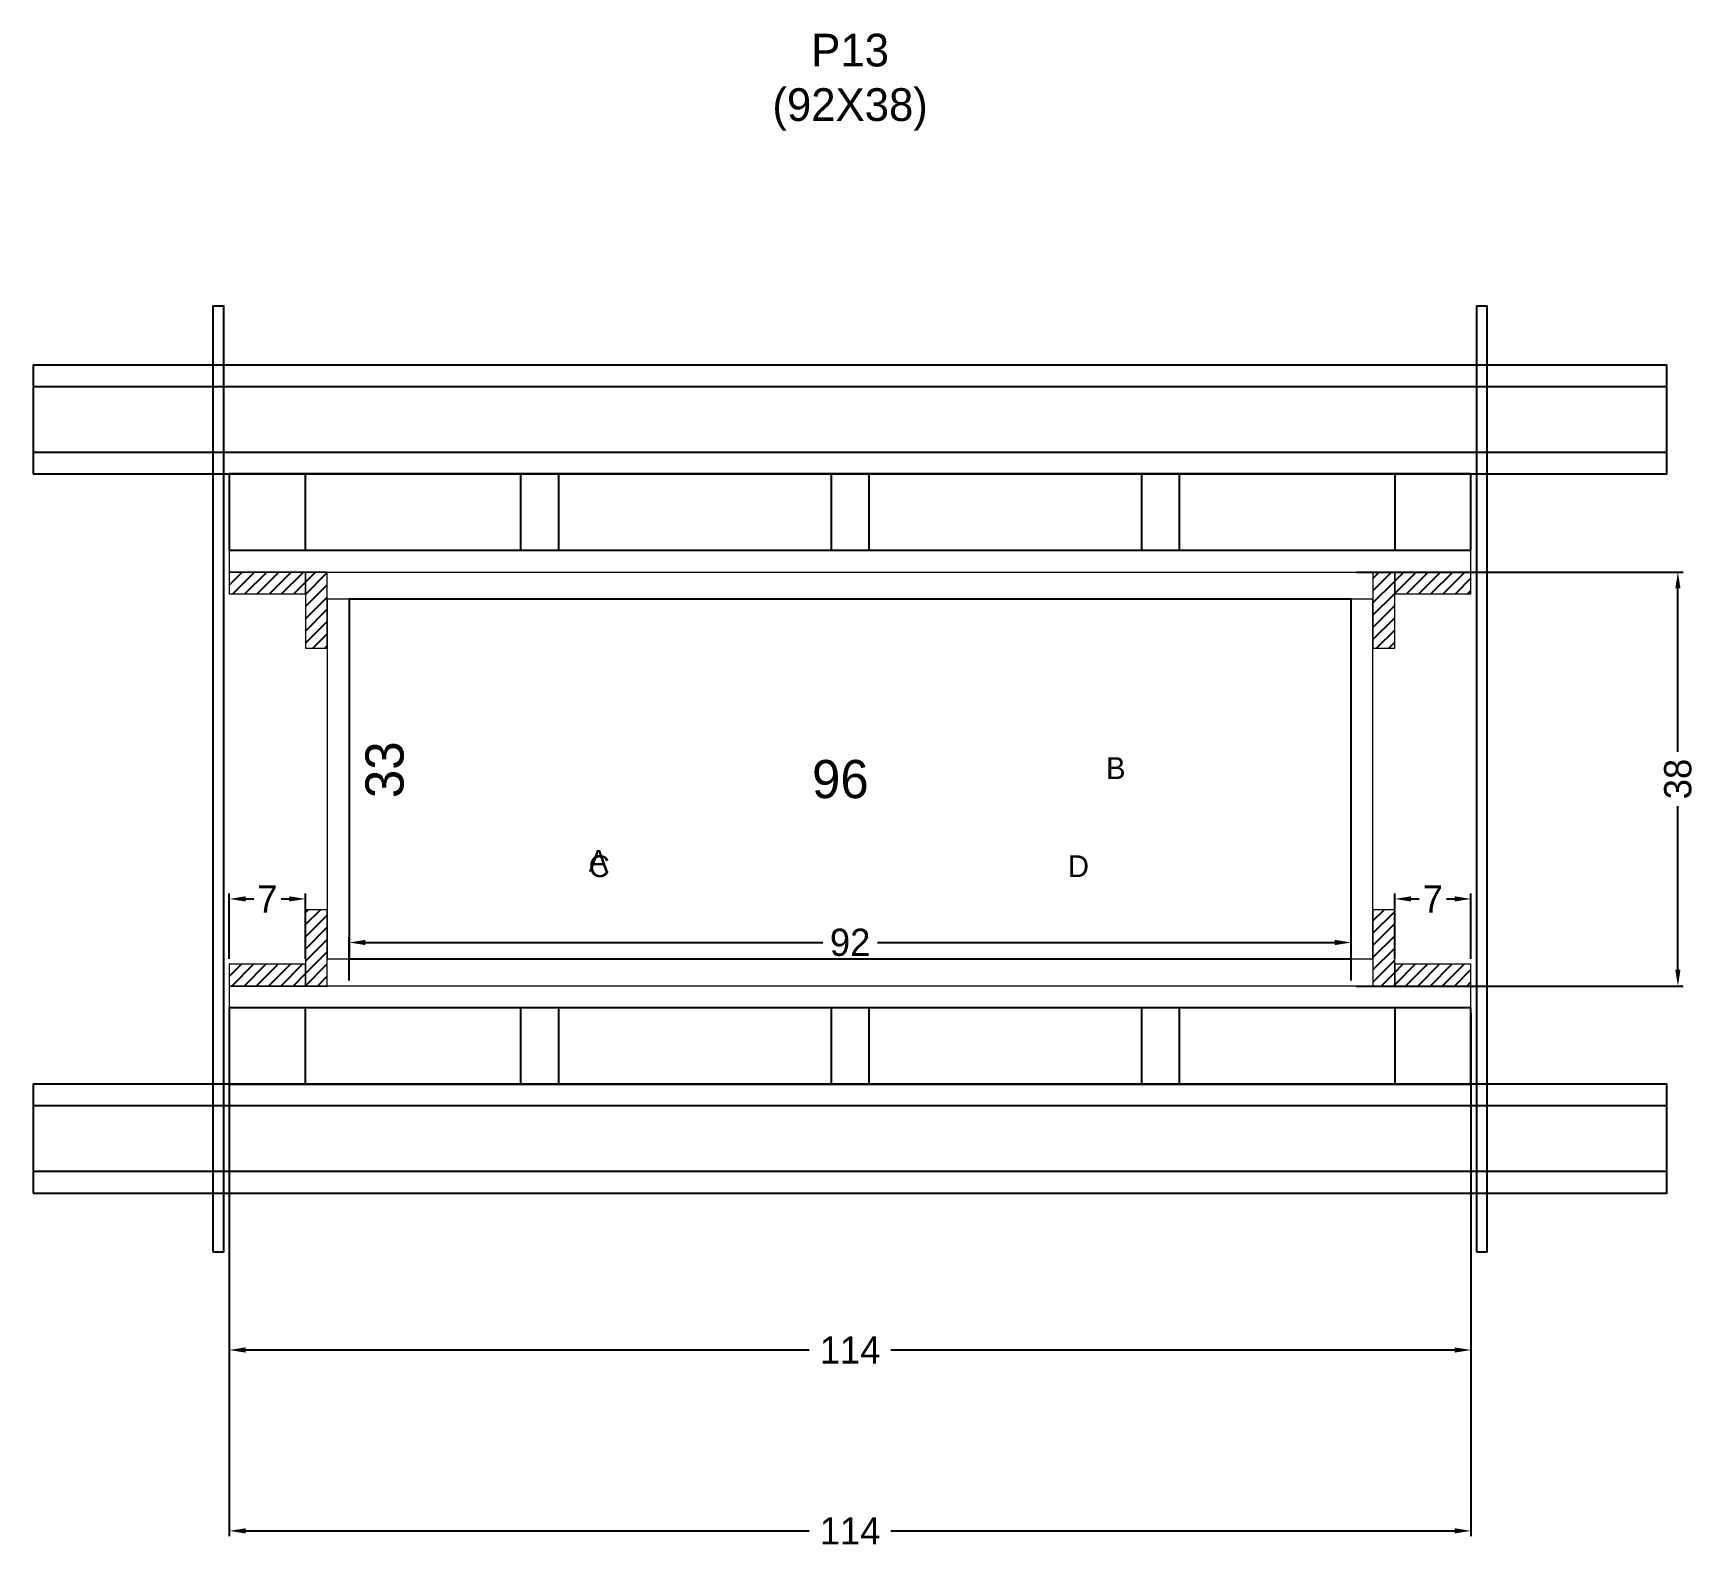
# Model space of a CAD drawing. Header units: centimetres. Extents: x -150 to 155, y -1 to 277.
import ezdxf

# ---------------------------------------------------------------- set-up
doc = ezdxf.new("R2010")
doc.units = ezdxf.units.CM
for name, color, linetype in [('CHAPA', 140, 'Continuous'), ('COTA', 241, 'Continuous'), ('Hachura', 251, 'Continuous'), ('Madeira', 30, 'Continuous'), ('NOMENCLATURA', 7, 'Continuous'), ('Painéis', 200, 'Continuous'), ('Perfil Metálico', 150, 'Continuous'), ('SARRAFO', 251, 'Continuous'), ('TEXTO_GERAL', 7, 'Continuous')]:
    doc.layers.add(name, color=color, linetype=linetype)
doc.dimstyles.new('cotax2', dxfattribs={"dimtxt": 2.5, "dimasz": 1.5, "dimexe": 0.5, "dimexo": 0.5, "dimgap": 0.5, "dimtad": 1, "dimcen": 2.5, "dimazin": 3, "dimtfac": 1, "dimtmove": 0, "dimatfit": 3})
pattern_1 = [(45, (0, 0), (-1.122532, 1.122532), [])]

# ---------------------------------------------------------------- blocks, each defined once
blk = doc.blocks.new('_CLOSEDFILLED')
at = {"color": 0, "linetype": 'BYBLOCK'}
blk.add_solid([(-1, 0.16), (0, 0), (-1, -0.16)], dxfattribs=at)
blk = doc.blocks.new('*D1')
for p, q in [((-114, 97), (-114, 1)), ((114, 97), (114, 1)), ((-111, 2), (-7.5, 2)), ((7.5, 2), (111, 2))]:
    blk.add_line(p, q)
at = {"layer": 'Defpoints'}
for p in [(-114, 98), (114, 98), (-114, 2)]:
    blk.add_point(p, dxfattribs=at)
at = {"layer": 'COTA', "xscale": 3, "yscale": 3, "rotation": 180}
blk.add_blockref('_CLOSEDFILLED', (-114, 2), dxfattribs=at)
at = {"layer": 'COTA', "xscale": 3, "yscale": 3}
blk.add_blockref('_CLOSEDFILLED', (114, 2), dxfattribs=at)
at = {"layer": 'COTA', "insert": (0, 2), "char_height": 5, "attachment_point": 5}
blk.add_mtext('114', dxfattribs=at)
blk = doc.blocks.new('*D2')
for p, q in [((-92, 103), (-92, 111)), ((-89, 110), (-5, 110)), ((5, 110), (89, 110)), ((92, 103), (92, 111))]:
    blk.add_line(p, q)
at = {"layer": 'Defpoints'}
for p in [(-92, 110), (-92, 102), (92, 102)]:
    blk.add_point(p, dxfattribs=at)
at = {"layer": 'COTA', "xscale": 3, "yscale": 3, "rotation": 180}
blk.add_blockref('_CLOSEDFILLED', (-92, 110), dxfattribs=at)
at = {"layer": 'COTA', "xscale": 3, "yscale": 3}
blk.add_blockref('_CLOSEDFILLED', (92, 110), dxfattribs=at)
at = {"layer": 'COTA', "insert": (0, 110), "char_height": 5, "attachment_point": 5}
blk.add_mtext('92', dxfattribs=at)
blk = doc.blocks.new('*D3')
for p, q in [((93, 178), (153, 178)), ((152, 145), (152, 175)), ((152, 105), (152, 135)), ((93, 102), (153, 102))]:
    blk.add_line(p, q)
at = {"layer": 'Defpoints'}
for p in [(92, 178), (92, 102), (152, 102)]:
    blk.add_point(p, dxfattribs=at)
at = {"layer": 'COTA', "xscale": 3, "yscale": 3}
for p, rotation in [((152, 178), 90), ((152, 102), -90.00000000000001)]:
    blk.add_blockref('_CLOSEDFILLED', p, dxfattribs=dict(at, rotation=rotation))
at = {"layer": 'COTA', "insert": (152, 140), "char_height": 5, "attachment_point": 5, "rotation": 90}
blk.add_mtext('38', dxfattribs=at)
blk = doc.blocks.new('*D4')
for p, q in [((-114, 107), (-114, 119)), ((-111, 118), (-109.5, 118)), ((-104.5, 118), (-103, 118)), ((-100, 107), (-100, 119))]:
    blk.add_line(p, q)
at = {"layer": 'Defpoints'}
for p in [(-114, 118), (-114, 106), (-100, 106)]:
    blk.add_point(p, dxfattribs=at)
at = {"layer": 'COTA', "xscale": 3, "yscale": 3, "rotation": 180}
blk.add_blockref('_CLOSEDFILLED', (-114, 118), dxfattribs=at)
at = {"layer": 'COTA', "xscale": 3, "yscale": 3}
blk.add_blockref('_CLOSEDFILLED', (-100, 118), dxfattribs=at)
at = {"layer": 'COTA', "insert": (-107, 118), "char_height": 5, "attachment_point": 5}
blk.add_mtext('7', dxfattribs=at)
blk = doc.blocks.new('*D5')
for p, q in [((100, 107), (100, 119)), ((103, 118), (104.5, 118)), ((109.5, 118), (111, 118)), ((114, 107), (114, 119))]:
    blk.add_line(p, q)
at = {"layer": 'Defpoints'}
for p in [(100, 118), (100, 106), (114, 106)]:
    blk.add_point(p, dxfattribs=at)
at = {"layer": 'COTA', "xscale": 3, "yscale": 3, "rotation": 180}
blk.add_blockref('_CLOSEDFILLED', (100, 118), dxfattribs=at)
at = {"layer": 'COTA', "xscale": 3, "yscale": 3}
blk.add_blockref('_CLOSEDFILLED', (114, 118), dxfattribs=at)
at = {"layer": 'COTA', "insert": (107, 118), "char_height": 5, "attachment_point": 5}
blk.add_mtext('7', dxfattribs=at)
blk = doc.blocks.new('*D6')
for p, q in [((-114, 64.2), (-114, 34.2)), ((114, 64.2), (114, 34.2)), ((-111, 35.2), (-7.5, 35.2)), ((7.5, 35.2), (111, 35.2))]:
    blk.add_line(p, q)
at = {"layer": 'Defpoints'}
for p in [(-114, 65.2), (114, 65.2), (-114, 35.2)]:
    blk.add_point(p, dxfattribs=at)
at = {"layer": 'COTA', "xscale": 3, "yscale": 3, "rotation": 180}
blk.add_blockref('_CLOSEDFILLED', (-114, 35.2), dxfattribs=at)
at = {"layer": 'COTA', "xscale": 3, "yscale": 3}
blk.add_blockref('_CLOSEDFILLED', (114, 35.2), dxfattribs=at)
at = {"layer": 'COTA', "insert": (0, 35.2), "char_height": 5, "attachment_point": 5}
blk.add_mtext('114', dxfattribs=at)

msp = doc.modelspace()

# ---------------------------------------------------------------- hatches: boundary and pattern name
at = {"layer": 'Hachura'}
h = msp.add_hatch(dxfattribs=at)
h.set_pattern_fill('ANSI31')
h.set_pattern_definition(pattern_1)
h.paths.add_polyline_path([(-114, 174), (-100, 174), (-100, 178), (-114, 178)])
h = msp.add_hatch(dxfattribs=at)
h.set_pattern_fill('ANSI31')
h.set_pattern_definition(pattern_1)
h.paths.add_polyline_path([(-100, 164), (-96, 164), (-96, 178), (-100, 178)])
h = msp.add_hatch(dxfattribs=at)
h.set_pattern_fill('ANSI31')
h.set_pattern_definition(pattern_1)
h.paths.add_polyline_path([(96, 164), (100, 164), (100, 178), (96, 178)])
h = msp.add_hatch(dxfattribs=at)
h.set_pattern_fill('ANSI31')
h.set_pattern_definition(pattern_1)
h.paths.add_polyline_path([(100, 174), (114, 174), (114, 178), (100, 178)])
h = msp.add_hatch(dxfattribs=at)
h.set_pattern_fill('ANSI31')
h.set_pattern_definition(pattern_1)
h.paths.add_polyline_path([(-100, 102), (-96, 102), (-96, 116), (-100, 116)])
h = msp.add_hatch(dxfattribs=at)
h.set_pattern_fill('ANSI31')
h.set_pattern_definition(pattern_1)
h.paths.add_polyline_path([(96, 102), (100, 102), (100, 116), (96, 116)])
h = msp.add_hatch(dxfattribs=at)
h.set_pattern_fill('ANSI31')
h.set_pattern_definition(pattern_1)
h.paths.add_polyline_path([(-114, 102), (-100, 102), (-100, 106), (-114, 106)])
h = msp.add_hatch(dxfattribs=at)
h.set_pattern_fill('ANSI31')
h.set_pattern_definition(pattern_1)
h.paths.add_polyline_path([(100, 102), (114, 102), (114, 106), (100, 106)])

# ---------------------------------------------------------------- linework, layer by layer
at = {"layer": 'CHAPA', "lineweight": 18}
for points in [[(-114, 178), (114, 178), (114, 182), (-114, 182)], [(-114, 178), (114, 178), (114, 182), (-114, 182)], [(-96, 107), (-92, 107), (-92, 173), (-96, 173)], [(-96, 107), (-92, 107), (-92, 173), (-96, 173)], [(92, 107), (96, 107), (96, 173), (92, 173)], [(92, 107), (96, 107), (96, 173), (92, 173)], [(-114, 98), (114, 98), (114, 102), (-114, 102)], [(-114, 98), (114, 98), (114, 102), (-114, 102)]]:
    msp.add_lwpolyline(points, close=True, dxfattribs=at)
at = {"layer": 'Hachura'}
for points in [[(-117, 53.2), (-115, 53.2), (-115, 226.8), (-117, 226.8)], [(115, 53.2), (117, 53.2), (117, 226.8), (115, 226.8)]]:
    msp.add_lwpolyline(points, close=True, dxfattribs=at)
at = {"layer": 'Madeira', "color": 126}
for points in [[(-114, 182), (114, 182), (114, 196), (-114, 196)], [(-114, 182), (-100, 182), (-100, 196), (-114, 196)], [(-60.5, 182), (-53.5, 182), (-53.5, 196), (-60.5, 196)], [(-3.5, 182), (3.5, 182), (3.5, 196), (-3.5, 196)], [(53.5, 182), (60.5, 182), (60.5, 196), (53.5, 196)], [(100, 182), (114, 182), (114, 196), (100, 196)], [(-114, 84), (114, 84), (114, 98), (-114, 98)], [(-114, 84), (-100, 84), (-100, 98), (-114, 98)], [(-60.5, 84), (-53.5, 84), (-53.5, 98), (-60.5, 98)], [(-3.5, 84), (3.5, 84), (3.5, 98), (-3.5, 98)], [(53.5, 84), (60.5, 84), (60.5, 98), (53.5, 98)], [(100, 84), (114, 84), (114, 98), (100, 98)]]:
    msp.add_lwpolyline(points, close=True, dxfattribs=at)
at = {"layer": 'Painéis'}
msp.add_lwpolyline([(-92, 107), (92, 107), (92, 173), (-92, 173)], close=True, dxfattribs=at)
at = {"layer": 'Perfil Metálico', "color": 224}
for points in [[(-150, 196), (150, 196), (150, 216), (-150, 216)], [(-150, 200), (150, 200), (150, 212), (-150, 212)], [(-150, 64), (150, 64), (150, 84), (-150, 84)], [(-150, 68), (150, 68), (150, 80), (-150, 80)]]:
    msp.add_lwpolyline(points, close=True, dxfattribs=at)
at = {"layer": 'SARRAFO', "color": 251, "lineweight": 13}
for points in [[(-114, 174), (-100, 174), (-100, 178), (-114, 178)], [(-100, 164), (-96, 164), (-96, 178), (-100, 178)], [(96, 164), (100, 164), (100, 178), (96, 178)], [(100, 174), (114, 174), (114, 178), (100, 178)], [(-100, 102), (-96, 102), (-96, 116), (-100, 116)], [(96, 102), (100, 102), (100, 116), (96, 116)], [(-114, 102), (-100, 102), (-100, 106), (-114, 106)], [(100, 102), (114, 102), (114, 106), (100, 106)]]:
    msp.add_lwpolyline(points, close=True, dxfattribs=at)

# ---------------------------------------------------------------- texts
at = {"layer": 'COTA'}
msp.add_text('33', height=7, rotation=90, dxfattribs=at).set_placement((-82, 136.5))
msp.add_text('96', height=7, dxfattribs=at).set_placement((-7, 136.5))
at = {"layer": 'NOMENCLATURA', "insert": (0, 259), "char_height": 6, "attachment_point": 8}
msp.add_mtext('P13\\P(92X38)', dxfattribs=at)
at = {"layer": 'TEXTO_GERAL'}
for s, p in [('B', (47, 140)), ('A', (-48, 123)), ('C', (-48, 122)), ('D', (40, 122))]:
    msp.add_text(s, height=4, dxfattribs=at).set_placement(p)

# ---------------------------------------------------------------- dimensions: what is measured, and where the dimension line sits
at = {"layer": 'COTA'}
dim = msp.add_linear_dim(base=(152, 102), p1=(92, 102), p2=(92, 178), angle=90, dimstyle='cotax2', dxfattribs=at)
dim.commit()
dim.dimension.update_dxf_attribs({"geometry": '*D3', "text_midpoint": (152, 140)})
for base, p1, p2, picture, middle in [((-114, 118), (-114, 106), (-100, 106), '*D4', (-107, 118)), ((100, 118), (100, 106), (114, 106), '*D5', (107, 118)), ((-92, 110), (-92, 102), (92, 102), '*D2', (0, 110)), ((-114, 2), (-114, 98), (114, 98), '*D1', (0, 2)), ((-114, 35.2), (-114, 65.2), (114, 65.2), '*D6', (0, 35.2))]:
    dim = msp.add_linear_dim(base=base, p1=p1, p2=p2, dimstyle='cotax2', dxfattribs=at)
    dim.commit()
    dim.dimension.update_dxf_attribs({"geometry": picture, "text_midpoint": middle})

doc.saveas('drawing.dxf')
